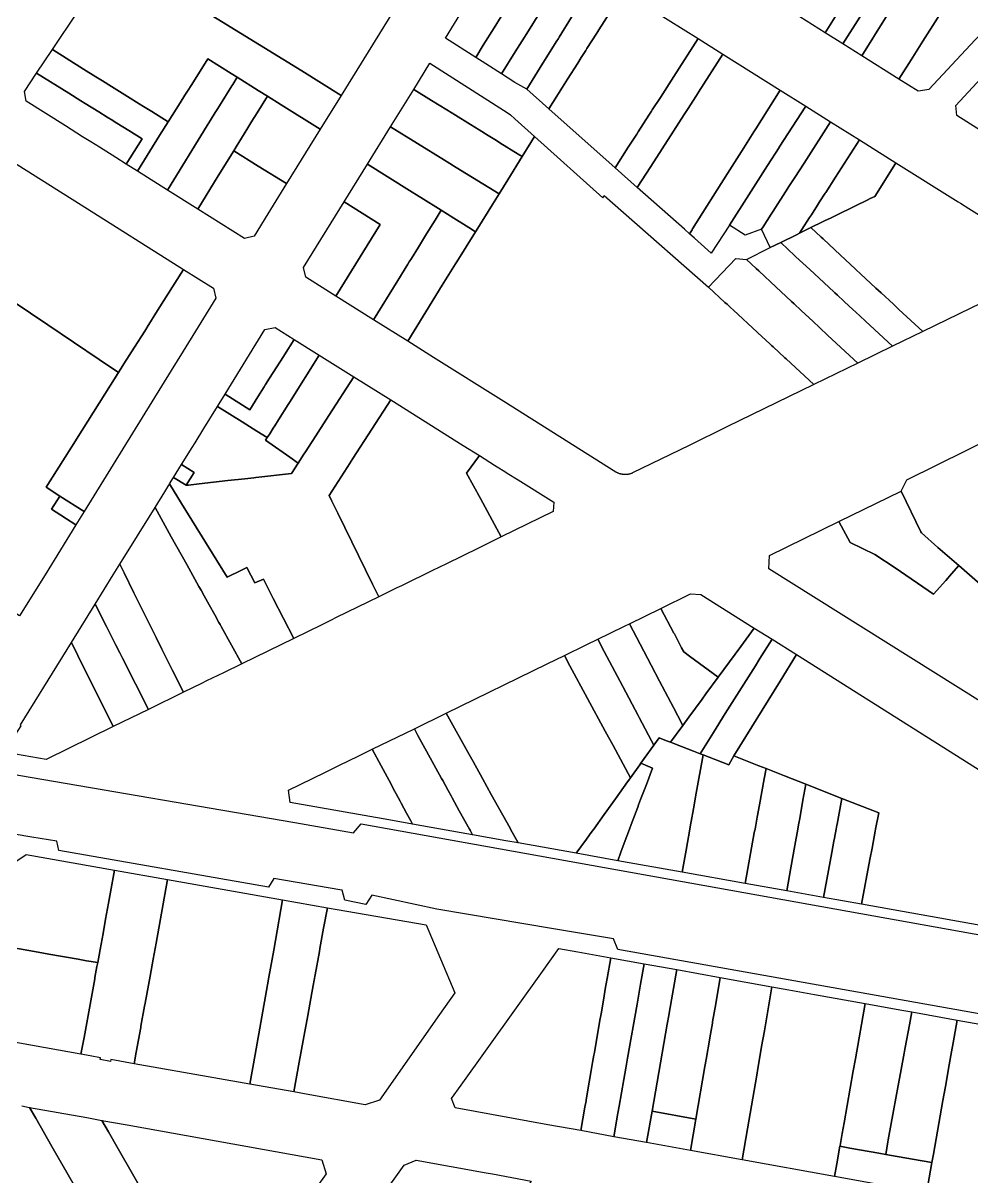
# Model space of a CAD drawing. Header units: metres. Extents: x 3 to 1005126, y 39 to 4383651.
# Drawn here: x 490109.2 to 490303.2, y 4370724.1 to 4370960.1 of the extents above; entities that cross this region are included whole.
import ezdxf

# ---------------------------------------------------------------- set-up
doc = ezdxf.new("R2010")
doc.units = ezdxf.units.M
doc.header["$MEASUREMENT"] = 0
doc.layers.add('TM_Llucmajor', color=7, linetype='Continuous')

msp = doc.modelspace()

# ---------------------------------------------------------------- linework, layer by layer
at = {"layer": 'TM_Llucmajor', "linetype": 'Continuous', "flags": 128}
for points in [[(490273.18, 4370958.14), (490265.4, 4370963.04), (490270.29, 4370970.73), (490270.42, 4370970.94), (490271.73, 4370973), (490272.53, 4370974.26), (490272.7, 4370974.53), (490272.99, 4370974.99), (490275.03, 4370978.2), (490276.06, 4370979.82), (490276.83, 4370981.03), (490279.39, 4370985.06), (490286.09, 4370979), (490283.63, 4370975.02), (490280.75, 4370970.38), (490280.32, 4370969.68), (490280.16, 4370969.42), (490280.01, 4370969.17), (490278.09, 4370966.07), (490277.94, 4370965.83), (490273.18, 4370958.14)], [(490201.72, 4370953.06), (490195.53, 4370956.99), (490199.21, 4370962.99), (490201.49, 4370966.69), (490205.15, 4370972.66), (490209.13, 4370979.14), (490211.16, 4370979.6), (490216.23, 4370976.41), (490212.39, 4370970.23), (490211.45, 4370968.71), (490211.33, 4370968.53), (490209.34, 4370965.33), (490209.28, 4370965.23), (490207.79, 4370962.83), (490207.26, 4370961.97), (490206.95, 4370961.47), (490205.5, 4370959.14), (490203.28, 4370955.56), (490201.72, 4370953.06)], [(490276.82, 4370955.85), (490273.18, 4370958.14), (490277.94, 4370965.83), (490278.09, 4370966.07), (490280.01, 4370969.17), (490280.16, 4370969.42), (490280.32, 4370969.68), (490280.75, 4370970.38), (490283.63, 4370975.02), (490286.09, 4370979), (490289.45, 4370975.96), (490289.52, 4370975.89), (490286.03, 4370970.38), (490284.58, 4370968.1), (490283.78, 4370966.84), (490276.82, 4370955.85)], [(490201.72, 4370953.06), (490203.28, 4370955.56), (490205.5, 4370959.14), (490206.95, 4370961.47), (490207.26, 4370961.97), (490207.79, 4370962.83), (490209.28, 4370965.23), (490209.34, 4370965.33), (490211.33, 4370968.53), (490211.45, 4370968.71), (490212.39, 4370970.23), (490216.23, 4370976.41), (490221.57, 4370973.05), (490216.7, 4370965.26), (490214.61, 4370961.91), (490212.5, 4370958.52), (490211.21, 4370956.45), (490209.8, 4370954.19), (490207, 4370949.71), (490203.76, 4370951.76), (490201.72, 4370953.06)], [(490280.69, 4370953.41), (490276.82, 4370955.85), (490283.78, 4370966.84), (490284.58, 4370968.1), (490286.03, 4370970.38), (490289.52, 4370975.89), (490292.86, 4370972.9), (490290.36, 4370968.89), (490289.8, 4370968), (490288.48, 4370965.88), (490288.44, 4370965.82), (490287.6, 4370964.47), (490285.54, 4370961.18), (490280.69, 4370953.41)], [(490207, 4370949.71), (490209.8, 4370954.19), (490211.21, 4370956.45), (490212.5, 4370958.52), (490214.61, 4370961.91), (490216.7, 4370965.26), (490221.57, 4370973.05), (490226.66, 4370969.85), (490223.99, 4370965.58), (490221.32, 4370961.28), (490218.78, 4370957.2), (490218.62, 4370956.95), (490218.19, 4370956.26), (490214.91, 4370951), (490212.15, 4370946.57), (490209.73, 4370947.98), (490207, 4370949.71)], [(490288.25, 4370948.66), (490280.69, 4370953.41), (490285.54, 4370961.18), (490287.6, 4370964.47), (490288.44, 4370965.82), (490288.48, 4370965.88), (490289.8, 4370968), (490290.36, 4370968.89), (490292.86, 4370972.9), (490295.6, 4370970.44), (490296.9, 4370969.27), (490299.72, 4370966.74), (490297.64, 4370963.47), (490297.57, 4370963.36), (490297.26, 4370962.87), (490296.14, 4370961.1), (490293.17, 4370956.42), (490290.75, 4370952.6), (490288.25, 4370948.66)], [(490212.15, 4370946.57), (490214.91, 4370951), (490218.19, 4370956.26), (490218.62, 4370956.95), (490218.78, 4370957.2), (490221.32, 4370961.28), (490223.99, 4370965.58), (490226.66, 4370969.85), (490231.86, 4370966.58), (490226.9, 4370958.73), (490226.48, 4370958.07), (490224.48, 4370954.89), (490224.24, 4370954.52), (490223.32, 4370953.06), (490222.59, 4370951.9), (490220.51, 4370948.6), (490219.49, 4370946.98), (490216.69, 4370942.54), (490212.15, 4370946.57)], [(490216.69, 4370942.54), (490219.49, 4370946.98), (490220.51, 4370948.6), (490222.59, 4370951.9), (490223.32, 4370953.06), (490224.24, 4370954.52), (490224.48, 4370954.89), (490226.48, 4370958.07), (490226.9, 4370958.73), (490231.86, 4370966.58), (490247.21, 4370956.93), (490242.21, 4370949.15), (490239.48, 4370944.91), (490237.84, 4370942.36), (490237.68, 4370942.11), (490237.14, 4370941.27), (490234.95, 4370937.86), (490234.66, 4370937.41), (490233.99, 4370936.37), (490232.92, 4370934.71), (490230.22, 4370930.51), (490216.69, 4370942.54)], [(490292.21, 4370946.17), (490288.25, 4370948.66), (490290.75, 4370952.6), (490293.17, 4370956.42), (490296.14, 4370961.1), (490297.26, 4370962.87), (490297.64, 4370963.47), (490299.72, 4370966.74), (490307.1, 4370960.12), (490303.88, 4370956.66), (490294.42, 4370946.49), (490294, 4370946.43), (490292.69, 4370946.24), (490292.21, 4370946.17)], [(490230.22, 4370930.51), (490232.92, 4370934.71), (490233.99, 4370936.37), (490234.66, 4370937.41), (490234.95, 4370937.86), (490237.14, 4370941.27), (490237.68, 4370942.11), (490237.84, 4370942.36), (490239.48, 4370944.91), (490242.21, 4370949.15), (490247.21, 4370956.93), (490252.26, 4370953.76), (490247.27, 4370945.96), (490247.21, 4370945.87), (490245.15, 4370942.66), (490244.33, 4370941.38), (490242.18, 4370938.03), (490237.51, 4370930.74), (490234.77, 4370926.47), (490230.22, 4370930.51)], [(490118.49, 4370945.75), (490111.93, 4370949.83), (490115.15, 4370954.68), (490121.55, 4370950.69), (490124.04, 4370949.14), (490125.38, 4370948.3), (490127.23, 4370947.15), (490130.54, 4370945.09), (490132.91, 4370943.6), (490133.8, 4370943.06), (490135.48, 4370942.01), (490138.85, 4370939.91), (490137.09, 4370937.09), (490132.53, 4370929.82), (490130.27, 4370931.24), (490133.52, 4370936.43), (490131.35, 4370937.79), (490129.87, 4370938.7), (490127.98, 4370939.87), (490127.49, 4370940.17), (490126.38, 4370940.86), (490124.67, 4370941.92), (490121.83, 4370943.68), (490120.98, 4370944.2), (490118.49, 4370945.75)], [(490138.68, 4370925.95), (490132.53, 4370929.82), (490137.09, 4370937.09), (490138.85, 4370939.91), (490141.3, 4370943.81), (490142.25, 4370945.33), (490142.39, 4370945.56), (490142.77, 4370946.16), (490143.64, 4370947.55), (490146.93, 4370952.79), (490151.69, 4370949.81), (490152.94, 4370949.02), (490152.04, 4370947.57), (490151.85, 4370947.27), (490149.32, 4370943.18), (490148.84, 4370942.4), (490148.71, 4370942.19), (490148.47, 4370941.8), (490147.5, 4370940.23), (490146.83, 4370939.14), (490138.68, 4370925.95)], [(490189.04, 4370946.52), (490192.37, 4370951.9), (490207.44, 4370942.29), (490207.52, 4370942.24), (490208.85, 4370941.33), (490209.73, 4370940.54), (490213.77, 4370936.9), (490213.03, 4370935.71), (490211.23, 4370932.81), (490210.41, 4370933.32), (490206.69, 4370935.61), (490205.97, 4370936.06), (490204.25, 4370937.12), (490202.43, 4370938.25), (490200.64, 4370939.36), (490197.57, 4370941.25), (490195.81, 4370942.34), (490192.67, 4370944.28), (490189.04, 4370946.52)], [(490234.77, 4370926.47), (490237.51, 4370930.74), (490242.18, 4370938.03), (490244.33, 4370941.38), (490245.15, 4370942.66), (490247.21, 4370945.87), (490247.27, 4370945.96), (490252.26, 4370953.76), (490264, 4370946.38), (490258.99, 4370938.45), (490258.61, 4370937.85), (490256.53, 4370934.56), (490253.24, 4370929.34), (490246.09, 4370918.01), (490245.96, 4370917.8), (490245.44, 4370916.98), (490244.39, 4370917.92), (490234.77, 4370926.47)], [(490117.81, 4370939.08), (490109.8, 4370944.11), (490109.43, 4370946.08), (490111.93, 4370949.83), (490118.49, 4370945.75), (490120.98, 4370944.2), (490121.83, 4370943.68), (490124.67, 4370941.92), (490126.38, 4370940.86), (490127.49, 4370940.17), (490127.98, 4370939.87), (490129.87, 4370938.7), (490131.35, 4370937.79), (490133.52, 4370936.43), (490130.27, 4370931.24), (490128.13, 4370932.59), (490124.77, 4370934.7), (490123.03, 4370935.8), (490121.32, 4370936.87), (490117.81, 4370939.08)], [(490322.58, 4370926.96), (490300.12, 4370941.17), (490299.88, 4370943.28), (490305.9, 4370949.74), (490309.26, 4370946.7), (490311.8, 4370944.41), (490313.06, 4370943.28), (490314.75, 4370941.75), (490316.39, 4370940.33), (490318.06, 4370938.87), (490318.17, 4370938.78), (490323.37, 4370934.23), (490324.51, 4370933.23), (490327.89, 4370930.28), (490337.04, 4370922.07), (490340.46, 4370919), (490343.3, 4370915.43), (490341.84, 4370914.77), (490326.39, 4370924.55), (490322.58, 4370926.96)], [(490144.87, 4370922.05), (490138.68, 4370925.95), (490146.83, 4370939.14), (490147.5, 4370940.23), (490148.47, 4370941.8), (490148.71, 4370942.19), (490148.84, 4370942.4), (490149.32, 4370943.18), (490151.85, 4370947.27), (490152.04, 4370947.57), (490152.94, 4370949.02), (490157.25, 4370946.32), (490159.13, 4370945.15), (490157.05, 4370941.78), (490155.96, 4370940.01), (490155.13, 4370938.67), (490154.36, 4370937.43), (490152.74, 4370934.8), (490152.23, 4370933.98), (490149.06, 4370928.84), (490144.87, 4370922.05)], [(490157.25, 4370930.87), (490152.23, 4370933.98), (490152.74, 4370934.8), (490154.36, 4370937.43), (490155.13, 4370938.67), (490155.96, 4370940.01), (490157.05, 4370941.78), (490159.13, 4370945.15), (490161.97, 4370943.37), (490169.94, 4370938.38), (490163.06, 4370927.28), (490157.25, 4370930.87)], [(490184.3, 4370938.87), (490189.04, 4370946.52), (490192.67, 4370944.28), (490195.81, 4370942.34), (490197.57, 4370941.25), (490200.64, 4370939.36), (490202.43, 4370938.25), (490204.25, 4370937.12), (490205.97, 4370936.06), (490206.69, 4370935.61), (490210.41, 4370933.32), (490211.23, 4370932.81), (490208.27, 4370928.04), (490206.5, 4370925.18), (490197.76, 4370930.57), (490195.92, 4370931.7), (490195.34, 4370932.06), (490184.3, 4370938.87)], [(490245.44, 4370916.98), (490245.96, 4370917.8), (490246.09, 4370918.01), (490253.24, 4370929.34), (490256.53, 4370934.56), (490258.61, 4370937.85), (490258.99, 4370938.45), (490264, 4370946.38), (490269.2, 4370943.12), (490263.81, 4370934.74), (490263.77, 4370934.67), (490261.38, 4370930.95), (490257.56, 4370924.99), (490253.59, 4370918.8), (490249.88, 4370913.03), (490246.45, 4370916.08), (490245.44, 4370916.98)], [(490253.59, 4370918.8), (490257.56, 4370924.99), (490261.38, 4370930.95), (490263.77, 4370934.67), (490263.81, 4370934.74), (490269.2, 4370943.12), (490274.3, 4370939.91), (490268.87, 4370931.48), (490266.95, 4370928.5), (490265.76, 4370926.65), (490265.56, 4370926.34), (490262.54, 4370921.66), (490262.12, 4370921), (490260.53, 4370918.46), (490260.19, 4370917.92), (490256.82, 4370916.72), (490253.59, 4370918.8)], [(490179.59, 4370931.25), (490184.3, 4370938.87), (490195.34, 4370932.06), (490195.92, 4370931.7), (490197.76, 4370930.57), (490206.5, 4370925.18), (490205.13, 4370922.97), (490202.14, 4370918.16), (490201.7, 4370917.44), (490200.31, 4370918.31), (490197.24, 4370920.22), (490194.67, 4370921.83), (490190.51, 4370924.43), (490190.15, 4370924.65), (490188.19, 4370925.88), (490179.59, 4370931.25)], [(490260.19, 4370917.92), (490260.53, 4370918.46), (490262.12, 4370921), (490262.54, 4370921.66), (490265.56, 4370926.34), (490265.76, 4370926.65), (490266.95, 4370928.5), (490268.87, 4370931.48), (490274.3, 4370939.91), (490280.2, 4370936.2), (490275.3, 4370928.57), (490273.3, 4370925.46), (490273.2, 4370925.3), (490272.06, 4370923.52), (490271.64, 4370922.87), (490270.36, 4370920.88), (490270.01, 4370920.33), (490268.44, 4370917.88), (490267.95, 4370917.13), (490267.3, 4370916.81), (490264.09, 4370915.23), (490261.97, 4370914.19), (490261.41, 4370915.36), (490260.19, 4370917.92)], [(490231.92, 4370921.39), (490249.35, 4370906.07), (490252.7, 4370902.98), (490253.14, 4370902.58), (490253.81, 4370901.95), (490254.45, 4370901.35), (490259.3, 4370896.87), (490259.45, 4370896.73), (490261.9, 4370894.48), (490262.24, 4370894.16), (490262.56, 4370893.86), (490264.96, 4370891.64), (490265.22, 4370891.4), (490270.9, 4370886.16), (490253.11, 4370877.49), (490245.37, 4370873.72), (490233.82, 4370868.08), (490233.72, 4370868.04), (490233.62, 4370868), (490233.52, 4370867.96), (490233.41, 4370867.93), (490233.31, 4370867.9), (490233.2, 4370867.87), (490233.09, 4370867.84), (490232.99, 4370867.82), (490232.88, 4370867.8), (490232.76, 4370867.78), (490232.65, 4370867.77), (490232.54, 4370867.76), (490232.43, 4370867.76), (490232.32, 4370867.75), (490232.2, 4370867.75), (490232.09, 4370867.76), (490231.98, 4370867.77), (490231.86, 4370867.78), (490231.75, 4370867.79), (490231.64, 4370867.81), (490231.53, 4370867.83), (490231.42, 4370867.85), (490231.31, 4370867.88), (490231.2, 4370867.91), (490231.1, 4370867.94), (490230.99, 4370867.98), (490230.89, 4370868.02), (490230.79, 4370868.06), (490230.69, 4370868.1), (490230.59, 4370868.15), (490230.49, 4370868.2), (490230.4, 4370868.25), (490207.46, 4370882.68), (490193.08, 4370891.73), (490187.81, 4370895.05), (490192.82, 4370903.13), (490194.89, 4370906.47), (490197.62, 4370910.87), (490197.89, 4370911.3), (490201.7, 4370917.44), (490202.14, 4370918.16), (490205.13, 4370922.97), (490206.5, 4370925.18), (490208.27, 4370928.04), (490211.23, 4370932.81), (490213.03, 4370935.71), (490213.77, 4370936.9), (490227.71, 4370924.36), (490228, 4370924.83), (490231.92, 4370921.39)], [(490270.27, 4370918.26), (490267.95, 4370917.13), (490268.44, 4370917.88), (490270.01, 4370920.33), (490270.36, 4370920.88), (490271.64, 4370922.87), (490272.06, 4370923.52), (490273.2, 4370925.3), (490273.3, 4370925.46), (490275.3, 4370928.57), (490280.2, 4370936.2), (490287.67, 4370931.51), (490287.25, 4370930.85), (490283.32, 4370924.66), (490282.38, 4370924.2), (490281.79, 4370923.91), (490279.41, 4370922.74), (490278.55, 4370922.32), (490276.17, 4370921.15), (490274.29, 4370920.23), (490273.21, 4370919.7), (490272.63, 4370919.42), (490270.27, 4370918.26)], [(490163.06, 4370927.28), (490161.4, 4370924.6), (490159.23, 4370921.1), (490156.39, 4370916.5), (490154.41, 4370916.05), (490144.87, 4370922.05), (490149.06, 4370928.84), (490152.23, 4370933.98), (490157.25, 4370930.87), (490163.06, 4370927.28)], [(490173.13, 4370904.27), (490180.43, 4370916.06), (490182.21, 4370918.93), (490174.8, 4370923.52), (490179.59, 4370931.25), (490188.19, 4370925.88), (490190.15, 4370924.65), (490190.51, 4370924.43), (490194.67, 4370921.83), (490193.4, 4370919.77), (490191.67, 4370916.98), (490189.99, 4370914.26), (490188.56, 4370911.95), (490188.14, 4370911.26), (490187.87, 4370910.82), (490185.8, 4370907.48), (490180.83, 4370899.44), (490173.13, 4370904.27)], [(490173.13, 4370904.27), (490166.99, 4370908.13), (490166.52, 4370910.13), (490174.8, 4370923.52), (490182.21, 4370918.93), (490180.43, 4370916.06), (490173.13, 4370904.27)], [(490180.83, 4370899.44), (490185.8, 4370907.48), (490187.87, 4370910.82), (490188.14, 4370911.26), (490188.56, 4370911.95), (490189.99, 4370914.26), (490191.67, 4370916.98), (490193.4, 4370919.77), (490194.67, 4370921.83), (490197.24, 4370920.22), (490200.31, 4370918.31), (490201.7, 4370917.44), (490197.89, 4370911.3), (490197.62, 4370910.87), (490194.89, 4370906.47), (490192.82, 4370903.13), (490187.81, 4370895.05), (490180.83, 4370899.44)], [(490264.09, 4370915.23), (490267.3, 4370916.81), (490267.95, 4370917.13), (490270.27, 4370918.26), (490272.39, 4370916.29), (490272.76, 4370915.95), (490276.34, 4370912.62), (490279.34, 4370909.83), (490279.55, 4370909.63), (490280.42, 4370908.82), (490283.55, 4370905.91), (490284.64, 4370904.9), (490287.13, 4370902.59), (490288.25, 4370901.54), (490289.86, 4370900.05), (490293.14, 4370897), (490286.97, 4370894), (490281.45, 4370899.12), (490280.27, 4370900.21), (490278.78, 4370901.6), (490278.12, 4370902.21), (490277.02, 4370903.23), (490275.71, 4370904.45), (490275.19, 4370904.94), (490274.95, 4370905.16), (490271.97, 4370907.92), (490270.04, 4370909.7), (490267.22, 4370912.32), (490267.01, 4370912.51), (490264.09, 4370915.23)], [(490128.68, 4370888.63), (490127.05, 4370886.04), (490120.08, 4370875), (490119.87, 4370874.67), (490113.86, 4370865.15), (490116.68, 4370863.37), (490114.96, 4370860.65), (490119.96, 4370857.49), (490113.65, 4370847.27), (490108.44, 4370838.83), (490104.79, 4370841.27), (490095.13, 4370847.73), (490094.08, 4370848.43), (490088.38, 4370852.24), (490084.8, 4370854.65), (490075.5, 4370840.82), (490075.36, 4370840.61), (490050.24, 4370857.63), (490088.92, 4370915.39), (490114.21, 4370898.37), (490124.74, 4370891.28), (490128.68, 4370888.63)], [(490257.11, 4370911.76), (490261.97, 4370914.19), (490264.09, 4370915.23), (490267.01, 4370912.51), (490267.22, 4370912.32), (490270.04, 4370909.7), (490271.97, 4370907.92), (490274.95, 4370905.16), (490275.19, 4370904.94), (490275.71, 4370904.45), (490277.02, 4370903.23), (490278.12, 4370902.21), (490278.78, 4370901.6), (490280.27, 4370900.21), (490281.45, 4370899.12), (490286.97, 4370894), (490279.86, 4370890.53), (490273.75, 4370896.23), (490272.04, 4370897.82), (490270.7, 4370899.08), (490268.29, 4370901.32), (490266.82, 4370902.7), (490266.29, 4370903.19), (490262.03, 4370907.17), (490260.88, 4370908.24), (490259.59, 4370909.45), (490259.08, 4370909.92), (490257.11, 4370911.76)], [(490249.35, 4370906.07), (490254.9, 4370911.96), (490257.11, 4370911.76), (490259.08, 4370909.92), (490259.59, 4370909.45), (490260.88, 4370908.24), (490262.03, 4370907.17), (490266.29, 4370903.19), (490266.82, 4370902.7), (490268.29, 4370901.32), (490270.7, 4370899.08), (490272.04, 4370897.82), (490273.75, 4370896.23), (490279.86, 4370890.53), (490270.9, 4370886.16), (490265.22, 4370891.4), (490264.96, 4370891.64), (490262.56, 4370893.86), (490262.24, 4370894.16), (490261.9, 4370894.48), (490259.45, 4370896.73), (490259.3, 4370896.87), (490254.45, 4370901.35), (490253.81, 4370901.95), (490253.14, 4370902.58), (490252.7, 4370902.98), (490249.35, 4370906.07)], [(490113.86, 4370865.15), (490119.87, 4370874.67), (490120.08, 4370875), (490127.05, 4370886.04), (490129.79, 4370890.39), (490131.95, 4370893.8), (490134.04, 4370897.12), (490134.45, 4370897.77), (490134.53, 4370897.89), (490136.68, 4370901.3), (490141.99, 4370909.71), (490148.12, 4370905.85), (490148.58, 4370903.87), (490141.9, 4370893.03), (490139.45, 4370889.06), (490121.65, 4370860.23), (490116.68, 4370863.37), (490113.86, 4370865.15)], [(490155.51, 4370880.99), (490150.47, 4370884.17), (490158.63, 4370897.4), (490160.73, 4370897.83), (490164.59, 4370895.41), (490162.59, 4370892.24), (490162.4, 4370891.94), (490160.32, 4370888.62), (490159.58, 4370887.45), (490158.76, 4370886.15), (490158.48, 4370885.7), (490157.18, 4370883.64), (490155.51, 4370880.99)], [(490153.97, 4370878.54), (490148.94, 4370881.7), (490150.47, 4370884.17), (490155.51, 4370880.99), (490157.18, 4370883.64), (490158.48, 4370885.7), (490158.76, 4370886.15), (490159.58, 4370887.45), (490160.32, 4370888.62), (490162.4, 4370891.94), (490162.59, 4370892.24), (490164.59, 4370895.41), (490169.74, 4370892.2), (490163.61, 4370882.47), (490163.38, 4370882.1), (490161.39, 4370878.95), (490160.62, 4370877.73), (490160.31, 4370877.24), (490159.59, 4370876.1), (490159.1, 4370875.32), (490156.97, 4370876.66), (490153.97, 4370878.54)], [(490159.43, 4370874.31), (490158.76, 4370874.78), (490159.1, 4370875.32), (490159.59, 4370876.1), (490160.31, 4370877.24), (490160.62, 4370877.73), (490161.39, 4370878.95), (490163.38, 4370882.1), (490163.61, 4370882.47), (490169.74, 4370892.2), (490176.81, 4370887.77), (490171.69, 4370879.82), (490168.42, 4370874.75), (490168.27, 4370874.52), (490166.91, 4370872.41), (490166.6, 4370871.93), (490165.41, 4370870.09), (490163.69, 4370871.31), (490159.43, 4370874.31)], [(490141.57, 4370861.87), (490139.13, 4370865.85), (490139.94, 4370867.16), (490142.52, 4370865.56), (490142.99, 4370865.61), (490145.17, 4370865.85), (490151.01, 4370866.51), (490154.5, 4370866.9), (490155.11, 4370866.97), (490156.33, 4370867.1), (490156.74, 4370867.15), (490164.04, 4370867.96), (490165.41, 4370870.09), (490166.6, 4370871.93), (490166.91, 4370872.41), (490168.27, 4370874.52), (490168.42, 4370874.75), (490171.69, 4370879.82), (490176.81, 4370887.77), (490184.34, 4370883.04), (490176.62, 4370871.05), (490175.55, 4370869.38), (490175.45, 4370869.22), (490171.75, 4370863.48), (490172.33, 4370862.3), (490172.93, 4370861.07), (490173.51, 4370859.88), (490180.64, 4370845.34), (490181.91, 4370842.75), (490173.21, 4370838.5), (490172.15, 4370837.98), (490170.23, 4370837.04), (490164.55, 4370834.26), (490160.29, 4370842.42), (490160.08, 4370842.82), (490159.34, 4370844.3), (490158.32, 4370846.35), (490156.55, 4370845.59), (490154.95, 4370848.78), (490153.8, 4370848.21), (490150.88, 4370846.74), (490141.57, 4370861.87)], [(490144.16, 4370868.2), (490141.58, 4370869.81), (490143.72, 4370873.28), (490144.32, 4370874.24), (490146.13, 4370877.16), (490148.94, 4370881.7), (490153.97, 4370878.54), (490156.97, 4370876.66), (490159.1, 4370875.32), (490158.76, 4370874.78), (490159.43, 4370874.31), (490163.69, 4370871.31), (490165.41, 4370870.09), (490164.04, 4370867.96), (490156.74, 4370867.15), (490156.33, 4370867.1), (490155.11, 4370866.97), (490154.5, 4370866.9), (490151.01, 4370866.51), (490145.17, 4370865.85), (490142.99, 4370865.61), (490142.52, 4370865.56), (490144.16, 4370868.2)], [(490172.93, 4370861.07), (490172.33, 4370862.3), (490171.75, 4370863.48), (490175.45, 4370869.22), (490175.55, 4370869.38), (490176.62, 4370871.05), (490184.34, 4370883.04), (490199.18, 4370873.72), (490202.51, 4370871.63), (490199.81, 4370868.03), (490202.68, 4370862.83), (490205.55, 4370857.51), (490206.92, 4370855), (490203.08, 4370853.12), (490202.29, 4370852.73), (490195.76, 4370849.53), (490192.91, 4370848.14), (490186.65, 4370845.07), (490185.93, 4370844.73), (490185.75, 4370844.63), (490181.91, 4370842.75), (490180.64, 4370845.34), (490173.51, 4370859.88), (490172.93, 4370861.07)], [(490202.68, 4370862.83), (490199.81, 4370868.03), (490202.51, 4370871.63), (490205.59, 4370869.69), (490206.13, 4370869.35), (490207.71, 4370868.36), (490208.18, 4370868.06), (490210.4, 4370866.67), (490217.69, 4370862.09), (490217.53, 4370860.2), (490206.92, 4370855), (490205.55, 4370857.51), (490202.68, 4370862.83)], [(490142.52, 4370865.56), (490139.94, 4370867.16), (490141.58, 4370869.81), (490144.16, 4370868.2), (490142.52, 4370865.56)], [(490146.19, 4370842.94), (490145.56, 4370844.08), (490145.12, 4370844.87), (490142.62, 4370849.37), (490139.46, 4370855.05), (490136.14, 4370861.02), (490138.13, 4370864.23), (490138.95, 4370865.56), (490139.13, 4370865.85), (490141.57, 4370861.87), (490150.88, 4370846.74), (490153.8, 4370848.21), (490154.95, 4370848.78), (490156.55, 4370845.59), (490158.32, 4370846.35), (490159.34, 4370844.3), (490160.08, 4370842.82), (490160.29, 4370842.42), (490164.55, 4370834.26), (490153.91, 4370829.06), (490149.69, 4370836.66), (490149.46, 4370837.08), (490149.21, 4370837.52), (490148.35, 4370839.07), (490147.23, 4370841.08), (490146.19, 4370842.94)], [(490119.96, 4370857.49), (490114.96, 4370860.65), (490116.68, 4370863.37), (490121.65, 4370860.23), (490119.96, 4370857.49)], [(490278.31, 4370853.84), (490275.99, 4370858.14), (490288.75, 4370864.37), (490292.78, 4370856.02), (490292.88, 4370855.81), (490296.25, 4370852.86), (490300.5, 4370849.15), (490299, 4370847.44), (490297.85, 4370846.12), (490295.36, 4370843.27), (490287.51, 4370848.66), (490283.32, 4370851.44), (490278.31, 4370853.84)], [(490129.83, 4370847.63), (490128.95, 4370849.41), (490136.14, 4370861.02), (490139.46, 4370855.05), (490142.62, 4370849.37), (490145.12, 4370844.87), (490145.56, 4370844.08), (490146.19, 4370842.94), (490147.23, 4370841.08), (490148.35, 4370839.07), (490149.21, 4370837.52), (490149.46, 4370837.08), (490149.69, 4370836.66), (490153.91, 4370829.06), (490150.15, 4370827.23), (490146.69, 4370825.54), (490145.66, 4370825.03), (490141.95, 4370823.22), (490139.73, 4370827.7), (490138.17, 4370830.83), (490137.56, 4370832.06), (490136.39, 4370834.42), (490136.11, 4370834.97), (490134.28, 4370838.66), (490134, 4370839.21), (490133.39, 4370840.44), (490133.11, 4370841.01), (490131.84, 4370843.55), (490129.83, 4370847.63)], [(490310.07, 4370818.11), (490261.65, 4370848.48), (490261.79, 4370851.19), (490275.99, 4370858.14), (490278.31, 4370853.84), (490283.32, 4370851.44), (490287.51, 4370848.66), (490295.36, 4370843.27), (490297.85, 4370846.12), (490299, 4370847.44), (490300.5, 4370849.15), (490308.25, 4370842.38), (490310.15, 4370840.72), (490318.61, 4370833.33), (490322.46, 4370829.96), (490318.92, 4370826.57), (490310.07, 4370818.11)], [(490126.22, 4370836.65), (490123.89, 4370841.24), (490127.6, 4370847.23), (490128.95, 4370849.41), (490129.83, 4370847.63), (490131.84, 4370843.55), (490133.11, 4370841.01), (490133.39, 4370840.44), (490134, 4370839.21), (490134.28, 4370838.66), (490136.11, 4370834.97), (490136.39, 4370834.42), (490137.56, 4370832.06), (490138.17, 4370830.83), (490139.73, 4370827.7), (490141.95, 4370823.22), (490134.81, 4370819.73), (490129.51, 4370830.18), (490128.93, 4370831.32), (490128.09, 4370832.97), (490126.22, 4370836.65)], [(490242.35, 4370835.16), (490242.26, 4370835.34), (490239.59, 4370840.39), (490245.63, 4370843.34), (490247.78, 4370843.25), (490258.68, 4370836.37), (490255.91, 4370832.59), (490251.32, 4370826.32), (490245.45, 4370830.64), (490244.27, 4370831.51), (490243.84, 4370832.34), (490242.35, 4370835.16)], [(490120.58, 4370830.3), (490120.34, 4370830.77), (490119.03, 4370833.39), (490123.89, 4370841.24), (490126.22, 4370836.65), (490128.09, 4370832.97), (490128.93, 4370831.32), (490129.51, 4370830.18), (490134.81, 4370819.73), (490127.6, 4370816.2), (490121.64, 4370828.16), (490120.58, 4370830.3)], [(490235.33, 4370833.07), (490233.14, 4370837.23), (490239.59, 4370840.39), (490242.26, 4370835.34), (490242.35, 4370835.16), (490243.84, 4370832.34), (490244.27, 4370831.51), (490245.45, 4370830.64), (490251.32, 4370826.32), (490248.81, 4370822.9), (490248.03, 4370821.83), (490245.34, 4370818.17), (490244.09, 4370816.46), (490243.06, 4370818.41), (490242.16, 4370820.12), (490239.32, 4370825.52), (490237.59, 4370828.79), (490235.33, 4370833.07)], [(490232.26, 4370836.8), (490233.14, 4370837.23), (490235.33, 4370833.07), (490237.59, 4370828.79), (490239.32, 4370825.52), (490242.16, 4370820.12), (490243.06, 4370818.41), (490244.09, 4370816.46), (490241.56, 4370813.01), (490240.75, 4370813.32), (490239.21, 4370813.92), (490238.14, 4370812.42), (490237.68, 4370813.3), (490235.16, 4370818.06), (490234.92, 4370818.51), (490231.79, 4370824.43), (490228.01, 4370831.59), (490226.69, 4370834.08), (490229.05, 4370835.23), (490232.26, 4370836.8)], [(490243.84, 4370812.13), (490241.56, 4370813.01), (490244.09, 4370816.46), (490245.34, 4370818.17), (490248.03, 4370821.83), (490248.81, 4370822.9), (490251.32, 4370826.32), (490255.91, 4370832.59), (490258.68, 4370836.37), (490262.33, 4370834.07), (490259.85, 4370830.12), (490258.92, 4370828.65), (490252.77, 4370818.86), (490250.36, 4370815.02), (490247.62, 4370810.66), (490246.23, 4370811.2), (490243.84, 4370812.13)], [(490228.2, 4370815.28), (490220.97, 4370828.66), (490219.85, 4370830.74), (490224.34, 4370832.93), (490226.69, 4370834.08), (490228.01, 4370831.59), (490231.79, 4370824.43), (490234.92, 4370818.51), (490235.16, 4370818.06), (490237.68, 4370813.3), (490238.14, 4370812.42), (490236.18, 4370809.69), (490235.49, 4370808.73), (490235.26, 4370808.41), (490233.35, 4370805.74), (490229.8, 4370812.32), (490228.2, 4370815.28)], [(490248.22, 4370810.43), (490247.62, 4370810.66), (490250.36, 4370815.02), (490252.77, 4370818.86), (490258.92, 4370828.65), (490259.85, 4370830.12), (490262.33, 4370834.07), (490267.32, 4370830.92), (490263.99, 4370825.53), (490254.54, 4370810.23), (490253.48, 4370808.38), (490248.22, 4370810.43)], [(490127.6, 4370816.2), (490113.85, 4370809.48), (490107.62, 4370810.6), (490106.58, 4370812.95), (490108.75, 4370816.39), (490108.6, 4370816.55), (490119.03, 4370833.39), (490120.34, 4370830.77), (490120.58, 4370830.3), (490121.64, 4370828.16), (490127.6, 4370816.2)], [(490203.1, 4370805.59), (490201.19, 4370809.05), (490200.37, 4370810.53), (490195.71, 4370818.94), (490216.33, 4370829.02), (490219.85, 4370830.74), (490220.97, 4370828.66), (490228.2, 4370815.28), (490229.8, 4370812.32), (490233.35, 4370805.74), (490233.01, 4370805.27), (490232.76, 4370804.92), (490230.29, 4370801.46), (490228.01, 4370798.26), (490225.86, 4370795.24), (490225.55, 4370794.81), (490224.99, 4370794.04), (490224.36, 4370793.15), (490222.27, 4370790.29), (490210.41, 4370792.4), (490208.83, 4370795.24), (490208.74, 4370795.41), (490204.91, 4370802.33), (490203.1, 4370805.59)], [(490261.12, 4370807.63), (490259.64, 4370808.21), (490254.54, 4370810.23), (490263.99, 4370825.53), (490267.32, 4370830.92), (490323.89, 4370795.24), (490330.69, 4370790.95), (490336.85, 4370787.07), (490334.6, 4370783.35), (490328.71, 4370776.77), (490331.06, 4370773.68), (490330.66, 4370770.92), (490327.51, 4370771.48), (490280.61, 4370779.9), (490282.34, 4370789.04), (490282.78, 4370791.37), (490283.43, 4370794.82), (490283.51, 4370795.24), (490284.13, 4370798.55), (490276.59, 4370801.52), (490269.23, 4370804.43), (490264.87, 4370806.15), (490261.12, 4370807.63)], [(490189.92, 4370814.4), (490189.18, 4370815.76), (490195.71, 4370818.94), (490200.37, 4370810.53), (490201.19, 4370809.05), (490203.1, 4370805.59), (490204.91, 4370802.33), (490208.74, 4370795.41), (490208.83, 4370795.24), (490210.41, 4370792.4), (490207.91, 4370792.85), (490201.07, 4370794.07), (490200.56, 4370794.99), (490200.42, 4370795.24), (490198.37, 4370798.99), (490196.93, 4370801.62), (490196.7, 4370802.04), (490196.09, 4370803.15), (490194.98, 4370805.17), (490194.75, 4370805.6), (490192.44, 4370809.82), (490189.92, 4370814.4)], [(490182.38, 4370808.2), (490180.57, 4370811.56), (490189.18, 4370815.76), (490189.92, 4370814.4), (490192.44, 4370809.82), (490194.75, 4370805.6), (490194.98, 4370805.17), (490196.09, 4370803.15), (490196.7, 4370802.04), (490196.93, 4370801.62), (490198.37, 4370798.99), (490200.42, 4370795.24), (490200.56, 4370794.99), (490201.07, 4370794.07), (490194.49, 4370795.24), (490188.81, 4370796.25), (490188.43, 4370796.96), (490187.6, 4370798.5), (490186.5, 4370800.52), (490186.27, 4370800.95), (490185.45, 4370802.48), (490185.21, 4370802.93), (490184, 4370805.19), (490182.38, 4370808.2)], [(490243.95, 4370786.43), (490230.76, 4370788.78), (490231.41, 4370790.51), (490232.1, 4370792.36), (490233.18, 4370795.24), (490233.54, 4370796.19), (490234.87, 4370799.74), (490235.04, 4370800.18), (490235.45, 4370801.28), (490236.62, 4370804.38), (490237.86, 4370807.7), (490235.49, 4370808.73), (490236.18, 4370809.69), (490238.14, 4370812.42), (490239.21, 4370813.92), (490240.75, 4370813.32), (490241.56, 4370813.01), (490243.84, 4370812.13), (490246.23, 4370811.2), (490247.62, 4370810.66), (490248.22, 4370810.43), (490246.82, 4370802.57), (490246.25, 4370799.36), (490245.79, 4370796.77), (490245.68, 4370796.13), (490245.52, 4370795.24), (490244.75, 4370790.95), (490243.95, 4370786.43)], [(490183.96, 4370797.11), (490163.78, 4370800.7), (490163.45, 4370803.21), (490170.89, 4370806.84), (490173.88, 4370808.3), (490177.67, 4370810.14), (490180.57, 4370811.56), (490182.38, 4370808.2), (490184, 4370805.19), (490185.21, 4370802.93), (490185.45, 4370802.48), (490186.27, 4370800.95), (490186.5, 4370800.52), (490187.6, 4370798.5), (490188.43, 4370796.96), (490188.81, 4370796.25), (490183.96, 4370797.11)], [(490256.81, 4370784.14), (490243.95, 4370786.43), (490244.75, 4370790.95), (490245.52, 4370795.24), (490245.68, 4370796.13), (490245.79, 4370796.77), (490246.25, 4370799.36), (490246.82, 4370802.57), (490248.22, 4370810.43), (490253.48, 4370808.38), (490254.54, 4370810.23), (490259.64, 4370808.21), (490261.12, 4370807.63), (490260.74, 4370805.55), (490259.75, 4370800.19), (490259.29, 4370797.67), (490258.84, 4370795.24), (490258.76, 4370794.79), (490258.7, 4370794.47), (490256.81, 4370784.14)], [(490230.76, 4370788.78), (490222.27, 4370790.29), (490224.36, 4370793.15), (490224.99, 4370794.04), (490225.55, 4370794.81), (490225.86, 4370795.24), (490228.01, 4370798.26), (490230.29, 4370801.46), (490232.76, 4370804.92), (490233.01, 4370805.27), (490233.35, 4370805.74), (490235.26, 4370808.41), (490235.49, 4370808.73), (490237.86, 4370807.7), (490236.62, 4370804.38), (490235.45, 4370801.28), (490235.04, 4370800.18), (490234.87, 4370799.74), (490233.54, 4370796.19), (490233.18, 4370795.24), (490232.1, 4370792.36), (490231.41, 4370790.51), (490230.76, 4370788.78)], [(490265.35, 4370782.62), (490256.81, 4370784.14), (490258.7, 4370794.47), (490258.76, 4370794.79), (490258.84, 4370795.24), (490259.29, 4370797.67), (490259.75, 4370800.19), (490260.74, 4370805.55), (490261.12, 4370807.63), (490264.87, 4370806.15), (490269.23, 4370804.43), (490268.65, 4370801.17), (490267.98, 4370797.42), (490267.81, 4370796.43), (490267.75, 4370796.12), (490267.59, 4370795.24), (490266.99, 4370791.86), (490266.19, 4370787.34), (490265.35, 4370782.62)], [(490272.87, 4370781.28), (490265.35, 4370782.62), (490266.19, 4370787.34), (490266.99, 4370791.86), (490267.59, 4370795.24), (490267.75, 4370796.12), (490267.81, 4370796.43), (490267.98, 4370797.42), (490268.65, 4370801.17), (490269.23, 4370804.43), (490276.59, 4370801.52), (490275.62, 4370796.25), (490275.58, 4370796.02), (490275.44, 4370795.24), (490275.1, 4370793.4), (490274.99, 4370792.8), (490274.56, 4370790.47), (490272.87, 4370781.28)], [(490280.61, 4370779.9), (490272.87, 4370781.28), (490274.56, 4370790.47), (490274.99, 4370792.8), (490275.1, 4370793.4), (490275.44, 4370795.24), (490275.58, 4370796.02), (490275.62, 4370796.25), (490276.59, 4370801.52), (490284.13, 4370798.55), (490283.51, 4370795.24), (490283.43, 4370794.82), (490282.78, 4370791.37), (490282.34, 4370789.04), (490280.61, 4370779.9)], [(490106.68, 4370771.05), (490104.33, 4370771.46), (490107.3, 4370788.37), (490109.8, 4370790.04), (490127.88, 4370786.86), (490126.65, 4370780.11), (490126.04, 4370776.8), (490125.51, 4370773.87), (490124.91, 4370770.59), (490124.7, 4370769.45), (490124.42, 4370767.93), (490122.12, 4370768.33), (490120.43, 4370768.63), (490114.41, 4370769.69), (490112.26, 4370770.07), (490108.43, 4370770.74), (490106.68, 4370771.05)], [(490122.85, 4370748.86), (490121, 4370749.19), (490121.62, 4370752.61), (490123.81, 4370764.59), (490123.86, 4370764.88), (490124.27, 4370767.11), (490124.42, 4370767.93), (490124.7, 4370769.45), (490124.91, 4370770.59), (490125.51, 4370773.87), (490126.04, 4370776.8), (490126.65, 4370780.11), (490127.88, 4370786.86), (490138.7, 4370784.96), (490136.35, 4370771.94), (490135.75, 4370768.63), (490135.54, 4370767.49), (490135.12, 4370765.14), (490134.13, 4370759.65), (490134.01, 4370759.01), (490133.27, 4370754.9), (490133.23, 4370754.66), (490132.32, 4370749.64), (490131.89, 4370747.24), (490127.12, 4370748.09), (490127.06, 4370747.74), (490124.91, 4370748.13), (490124.97, 4370748.48), (490122.85, 4370748.86)], [(490148.14, 4370744.37), (490131.89, 4370747.24), (490132.32, 4370749.64), (490133.23, 4370754.66), (490133.27, 4370754.9), (490134.01, 4370759.01), (490134.13, 4370759.65), (490135.12, 4370765.14), (490135.54, 4370767.49), (490135.75, 4370768.63), (490136.35, 4370771.94), (490138.7, 4370784.96), (490162.23, 4370780.79), (490160.76, 4370772.46), (490160.41, 4370770.49), (490159.43, 4370764.93), (490159.16, 4370763.41), (490156.65, 4370749.17), (490155.56, 4370743.06), (490148.14, 4370744.37)], [(490164.5, 4370741.48), (490155.56, 4370743.06), (490156.65, 4370749.17), (490159.16, 4370763.41), (490159.43, 4370764.93), (490160.41, 4370770.49), (490160.76, 4370772.46), (490162.23, 4370780.79), (490171.39, 4370779.17), (490170.62, 4370774.95), (490169.86, 4370770.79), (490169.75, 4370770.2), (490168.88, 4370765.4), (490168.49, 4370763.27), (490168.21, 4370761.76), (490167.36, 4370757.14), (490166.42, 4370751.97), (490165.62, 4370747.59), (490164.5, 4370741.48)], [(490167.02, 4370741.03), (490164.5, 4370741.48), (490165.62, 4370747.59), (490166.42, 4370751.97), (490167.36, 4370757.14), (490168.21, 4370761.76), (490168.49, 4370763.27), (490168.88, 4370765.4), (490169.75, 4370770.2), (490169.86, 4370770.79), (490170.62, 4370774.95), (490171.39, 4370779.17), (490191.56, 4370775.63), (490197.43, 4370761.73), (490194.34, 4370757.33), (490182.02, 4370739.81), (490179.13, 4370738.85), (490167.02, 4370741.03)], [(490121, 4370749.19), (490103.78, 4370752.28), (490101.39, 4370754.7), (490104.33, 4370771.46), (490106.68, 4370771.05), (490108.43, 4370770.74), (490112.26, 4370770.07), (490114.41, 4370769.69), (490120.43, 4370768.63), (490122.12, 4370768.33), (490124.42, 4370767.93), (490124.27, 4370767.11), (490123.86, 4370764.88), (490123.81, 4370764.59), (490121.62, 4370752.61), (490121, 4370749.19)], [(490223.23, 4370733.56), (490216.49, 4370734.78), (490197.5, 4370738.23), (490196.8, 4370740.11), (490198.78, 4370742.88), (490215.35, 4370766.1), (490218.73, 4370770.83), (490222.58, 4370770.14), (490229.34, 4370768.92), (490228.61, 4370764.69), (490228.55, 4370764.37), (490228.23, 4370762.52), (490227.9, 4370760.63), (490227.36, 4370757.48), (490227.3, 4370757.11), (490227.13, 4370756.17), (490225.99, 4370749.57), (490225.89, 4370748.98), (490225.64, 4370747.52), (490225.35, 4370745.88), (490224.52, 4370741.07), (490224.3, 4370739.8), (490224.28, 4370739.67), (490224.05, 4370738.34), (490223.23, 4370733.56)], [(490229.98, 4370732.33), (490223.23, 4370733.56), (490224.05, 4370738.34), (490224.28, 4370739.67), (490224.3, 4370739.8), (490224.52, 4370741.07), (490225.35, 4370745.88), (490225.64, 4370747.52), (490225.89, 4370748.98), (490225.99, 4370749.57), (490227.13, 4370756.17), (490227.3, 4370757.11), (490227.36, 4370757.48), (490227.9, 4370760.63), (490228.23, 4370762.52), (490228.55, 4370764.37), (490228.61, 4370764.69), (490229.34, 4370768.92), (490236.16, 4370767.69), (490235.43, 4370763.51), (490234.72, 4370759.45), (490232.79, 4370748.4), (490232.43, 4370746.33), (490232.02, 4370744.01), (490231.07, 4370738.59), (490230.82, 4370737.14), (490229.98, 4370732.33)], [(490236.68, 4370731.11), (490229.98, 4370732.33), (490230.82, 4370737.14), (490231.07, 4370738.59), (490232.02, 4370744.01), (490232.43, 4370746.33), (490232.79, 4370748.4), (490234.72, 4370759.45), (490235.43, 4370763.51), (490236.16, 4370767.69), (490242.84, 4370766.49), (490241.29, 4370757.59), (490241.21, 4370757.11), (490240.9, 4370755.34), (490237.8, 4370737.55), (490236.68, 4370731.11)], [(490246.76, 4370735.88), (490237.8, 4370737.55), (490240.9, 4370755.34), (490241.21, 4370757.11), (490241.29, 4370757.59), (490242.84, 4370766.49), (490251.73, 4370764.89), (490250.8, 4370759.49), (490250.17, 4370755.8), (490250.14, 4370755.64), (490250.12, 4370755.55), (490249.61, 4370752.57), (490249.6, 4370752.49), (490248.85, 4370748.11), (490248.61, 4370746.69), (490246.76, 4370735.88)], [(490256.2, 4370727.57), (490245.67, 4370729.48), (490246.76, 4370735.88), (490248.61, 4370746.69), (490248.85, 4370748.11), (490249.6, 4370752.49), (490249.61, 4370752.57), (490250.12, 4370755.55), (490250.14, 4370755.64), (490250.17, 4370755.8), (490250.8, 4370759.49), (490251.73, 4370764.89), (490262.31, 4370762.98), (490260.75, 4370753.96), (490260.19, 4370750.76), (490260.18, 4370750.68), (490259.43, 4370746.3), (490259.18, 4370744.88), (490257.29, 4370733.91), (490256.2, 4370727.57)], [(490275.1, 4370724.17), (490256.2, 4370727.57), (490257.29, 4370733.91), (490259.18, 4370744.88), (490259.43, 4370746.3), (490260.18, 4370750.68), (490260.19, 4370750.76), (490260.75, 4370753.96), (490262.31, 4370762.98), (490265.73, 4370762.36), (490271.03, 4370761.41), (490281.38, 4370759.55), (490279.37, 4370748.22), (490278.93, 4370745.77), (490277.05, 4370735.18), (490276.66, 4370732.98), (490276.23, 4370730.52), (490276.2, 4370730.36), (490275.56, 4370726.75), (490275.1, 4370724.17)], [(490285.56, 4370728.7), (490284.17, 4370728.95), (490278.23, 4370730), (490276.2, 4370730.36), (490276.23, 4370730.52), (490276.66, 4370732.98), (490277.05, 4370735.18), (490278.93, 4370745.77), (490279.37, 4370748.22), (490281.38, 4370759.55), (490288.44, 4370758.28), (490290.89, 4370757.84), (490290.4, 4370755.18), (490289.56, 4370750.58), (490289.21, 4370748.68), (490288.41, 4370744.25), (490288.14, 4370742.79), (490287.19, 4370737.6), (490286.1, 4370731.66), (490286.03, 4370731.29), (490285.56, 4370728.7)], [(490287.94, 4370728.28), (490285.56, 4370728.7), (490286.03, 4370731.29), (490286.1, 4370731.66), (490287.19, 4370737.6), (490288.14, 4370742.79), (490288.41, 4370744.25), (490289.21, 4370748.68), (490289.56, 4370750.58), (490290.4, 4370755.18), (490290.89, 4370757.84), (490300.19, 4370756.18), (490299.37, 4370751.54), (490299.04, 4370749.7), (490298.56, 4370747), (490297.78, 4370742.58), (490297.52, 4370741.13), (490297.27, 4370739.72), (490295.32, 4370728.74), (490295.02, 4370727.02), (490293.03, 4370727.37), (490287.94, 4370728.28)], [(490315.57, 4370716.88), (490293.91, 4370720.78), (490295.02, 4370727.02), (490295.32, 4370728.74), (490297.27, 4370739.72), (490297.52, 4370741.13), (490297.78, 4370742.58), (490298.56, 4370747), (490299.04, 4370749.7), (490299.37, 4370751.54), (490300.19, 4370756.18), (490309.83, 4370754.45), (490312.71, 4370753.93), (490321.97, 4370752.27), (490320.82, 4370745.91), (490320.27, 4370742.88), (490319.53, 4370738.76), (490319.11, 4370736.44), (490318.59, 4370733.57), (490316.91, 4370724.29), (490315.57, 4370716.88)], [(490110.48, 4370738.33), (490122.19, 4370736.23), (490125.29, 4370735.67), (490126.63, 4370733.33), (490128.63, 4370729.84), (490147.03, 4370697.71), (490149.14, 4370694.03), (490145.88, 4370689.48), (490141.78, 4370683.74), (490137.05, 4370691.99), (490131.98, 4370700.84), (490130.33, 4370703.71), (490121.73, 4370718.71), (490115.06, 4370730.35), (490111.74, 4370736.13), (490110.48, 4370738.33)], [(490246.76, 4370735.88), (490245.67, 4370729.48), (490236.68, 4370731.11), (490237.8, 4370737.55), (490246.76, 4370735.88)], [(490125.29, 4370735.67), (490130.48, 4370734.74), (490170.28, 4370727.59), (490171.12, 4370724.75), (490149.14, 4370694.03), (490147.03, 4370697.71), (490128.63, 4370729.84), (490126.63, 4370733.33), (490125.29, 4370735.67)], [(490293.91, 4370720.78), (490275.1, 4370724.17), (490275.56, 4370726.75), (490276.2, 4370730.36), (490278.23, 4370730), (490284.17, 4370728.95), (490285.56, 4370728.7), (490287.94, 4370728.28), (490293.03, 4370727.37), (490295.02, 4370727.02), (490293.91, 4370720.78)], [(490183.39, 4370719.43), (490182.46, 4370720.03), (490187.08, 4370726.5), (490189.55, 4370727.54), (490203.87, 4370724.93), (490205.13, 4370724.7), (490213.05, 4370723.26), (490207.55, 4370714.69), (490205.61, 4370711.66), (490202.63, 4370707.02), (490200.82, 4370708.18), (490199.14, 4370709.26), (490196.37, 4370711.06), (490194.55, 4370712.24), (490193.86, 4370712.69), (490193.22, 4370713.1), (490192.91, 4370713.3), (490189.81, 4370715.3), (490186.14, 4370717.66), (490183.39, 4370719.43)]]:
    msp.add_lwpolyline(points, close=True, dxfattribs=at)
for points in [[(490144.99, 4370963.37), (490166.18, 4370950.31), (490174.21, 4370945.28), (490169.94, 4370938.38), (490161.97, 4370943.37), (490159.13, 4370945.15), (490157.25, 4370946.32), (490152.94, 4370949.02), (490151.69, 4370949.81), (490146.93, 4370952.79), (490143.64, 4370947.55), (490142.77, 4370946.16), (490142.39, 4370945.56), (490142.25, 4370945.33), (490141.3, 4370943.81), (490138.85, 4370939.91), (490135.48, 4370942.01), (490133.8, 4370943.06), (490132.91, 4370943.6), (490130.54, 4370945.09), (490127.23, 4370947.15), (490125.38, 4370948.3), (490124.04, 4370949.14), (490121.55, 4370950.69), (490121.55, 4370950.69), (490115.15, 4370954.68), (490120.26, 4370962.36)], [(490185.28, 4370963.16), (490174.21, 4370945.28), (490174.21, 4370945.28), (490166.18, 4370950.31), (490144.99, 4370963.37)], [(490105.33, 4370932.82), (490117.33, 4370925.26), (490121.04, 4370922.92), (490141.99, 4370909.71), (490136.68, 4370901.3), (490134.53, 4370897.89), (490134.45, 4370897.77), (490134.04, 4370897.12), (490131.95, 4370893.8), (490129.79, 4370890.39), (490128.68, 4370888.63), (490124.74, 4370891.28), (490114.21, 4370898.37), (490114.21, 4370898.37), (490088.92, 4370915.39)], [(490308.53, 4370904.47), (490303, 4370901.79), (490293.14, 4370897), (490289.86, 4370900.05), (490288.25, 4370901.54), (490287.13, 4370902.59), (490284.64, 4370904.9), (490283.55, 4370905.91), (490280.42, 4370908.82), (490279.55, 4370909.63), (490279.34, 4370909.83), (490276.34, 4370912.62), (490272.76, 4370915.95), (490272.39, 4370916.29), (490270.27, 4370918.26), (490270.27, 4370918.26), (490272.63, 4370919.42), (490273.21, 4370919.7), (490274.29, 4370920.23), (490276.17, 4370921.15), (490278.55, 4370922.32), (490279.41, 4370922.74), (490281.79, 4370923.91), (490282.38, 4370924.2), (490283.32, 4370924.66), (490287.25, 4370930.85), (490287.67, 4370931.51), (490300.39, 4370923.54), (490300.83, 4370923.27), (490302.58, 4370922.17), (490307.69, 4370918.97)], [(490308.25, 4370842.38), (490300.5, 4370849.15), (490296.25, 4370852.86), (490292.88, 4370855.81), (490292.78, 4370856.02), (490292.78, 4370856.02), (490288.75, 4370864.37), (490289.92, 4370866.69), (490326.41, 4370884.74)], [(489932.33, 4370837.78), (489969.09, 4370831.24), (489994.6, 4370826.67), (490001.23, 4370825.5), (490009.99, 4370824.74), (490029.14, 4370822.67), (490103.63, 4370809.51), (490103.78, 4370809.18), (490104.64, 4370808.04), (490105.84, 4370807.12), (490107.89, 4370806.35), (490108.23, 4370806.29), (490164.71, 4370796.61), (490176.75, 4370794.45), (490178.32, 4370796.34), (490353.42, 4370764.89)], [(490347.58, 4370749.84), (490230.8, 4370770.61), (490229.92, 4370772.78), (490217.63, 4370774.84), (490193.8, 4370778.88), (490180.51, 4370781.72), (490179.28, 4370779.83), (490174.98, 4370780.7), (490174.38, 4370782.72), (490173.95, 4370782.83), (490160.44, 4370785.15), (490159.35, 4370783.36), (490116.46, 4370790.86), (490116.04, 4370792.76), (490110.94, 4370793.58), (490097.26, 4370795.94)], [(490108.92, 4370738.61), (490110.48, 4370738.33), (490111.74, 4370736.13), (490115.06, 4370730.35), (490121.73, 4370718.71), (490130.33, 4370703.71), (490131.98, 4370700.84), (490137.05, 4370691.99), (490141.78, 4370683.74), (490127.03, 4370664.86), (490126.53, 4370664.23), (490123.74, 4370660.64), (490115.97, 4370674.41), (490114.69, 4370673.67), (490102.83, 4370666.82)]]:
    msp.add_lwpolyline(points, dxfattribs=at)

doc.saveas('drawing.dxf')
